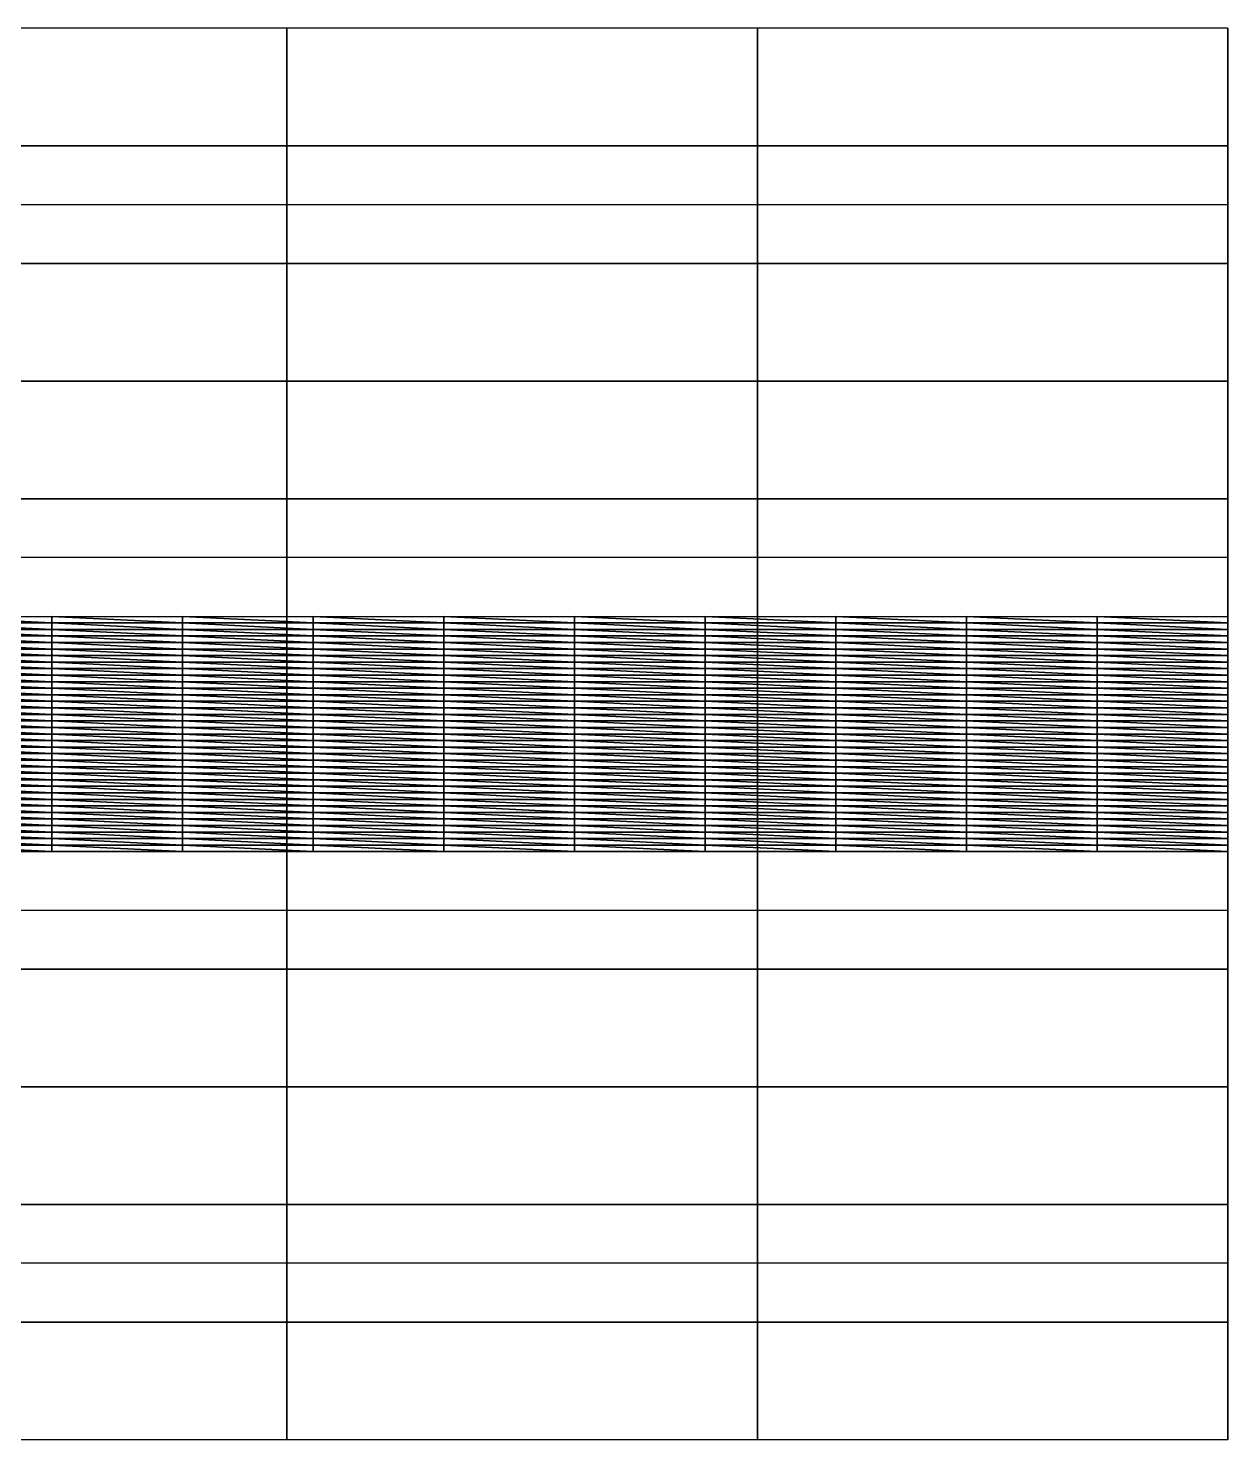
# Model space of a CAD drawing. Extents: x 0 to 20, y 0 to 12.
# Drawn here: x 9.8 to 20, y 0 to 12 of the extents above; entities that cross this region are included whole.
import ezdxf

# ---------------------------------------------------------------- set-up
doc = ezdxf.new("R2010")
doc.units = 0

msp = doc.modelspace()

# ---------------------------------------------------------------- linework, layer by layer
at = {"layer": 'heb240'}
for p, q in [((12, 12), (12, 12, 5)), ((16, 12), (16, 12, 5)), ((20, 12), (20, 12, 5)), ((12, 6), (12, 6, 5)), ((16, 6), (16, 6, 5)), ((20, 6), (20, 6, 5)), ((12, 0), (12, 0, 5)), ((16, 0), (16, 0, 5)), ((20, 0), (20, 0, 5))]:
    msp.add_line(p, q, dxfattribs=at)
at = {"layer": 'ipe120'}
for p, q in [((12, 12, 5), (12, 10.5, 5)), ((12, 12, 5.5), (12, 12, 5)), ((12, 10.5, 5.625), (12, 12, 5.5)), ((16, 12, 5), (16, 10.5, 5)), ((16, 12, 5.5), (16, 12, 5)), ((16, 10.5, 5.625), (16, 12, 5.5)), ((20, 12, 5), (20, 10.5, 5)), ((20, 12, 5.5), (20, 12, 5)), ((20, 10.5, 5.625), (20, 12, 5.5)), ((12, 10.5, 5), (12, 9, 5)), ((12, 9, 5.75), (12, 10.5, 5.625)), ((16, 10.5, 5), (16, 9, 5)), ((16, 9, 5.75), (16, 10.5, 5.625)), ((20, 10.5, 5), (20, 9, 5)), ((20, 9, 5.75), (20, 10.5, 5.625)), ((12, 9, 5), (12, 7.5, 5)), ((12, 7.5, 5.875), (12, 9, 5.75)), ((16, 9, 5), (16, 7.5, 5)), ((16, 7.5, 5.875), (16, 9, 5.75)), ((20, 9, 5), (20, 7.5, 5)), ((20, 7.5, 5.875), (20, 9, 5.75)), ((12, 7.5, 5), (12, 6, 5)), ((12, 6, 6), (12, 7.5, 5.875)), ((16, 7.5, 5), (16, 6, 5)), ((16, 6, 6), (16, 7.5, 5.875)), ((20, 7.5, 5), (20, 6, 5)), ((20, 6, 6), (20, 7.5, 5.875)), ((12, 4.5, 5), (12, 6, 5)), ((12, 6, 6), (12, 4.5, 5.875)), ((16, 4.5, 5), (16, 6, 5)), ((16, 6, 6), (16, 4.5, 5.875)), ((20, 4.5, 5), (20, 6, 5)), ((20, 6, 6), (20, 4.5, 5.875)), ((12, 3, 5), (12, 4.5, 5)), ((12, 4.5, 5.875), (12, 3, 5.75)), ((16, 3, 5), (16, 4.5, 5)), ((16, 4.5, 5.875), (16, 3, 5.75)), ((20, 3, 5), (20, 4.5, 5)), ((20, 4.5, 5.875), (20, 3, 5.75)), ((12, 1.5, 5), (12, 3, 5)), ((12, 3, 5.75), (12, 1.5, 5.625)), ((16, 1.5, 5), (16, 3, 5)), ((16, 3, 5.75), (16, 1.5, 5.625)), ((20, 1.5, 5), (20, 3, 5)), ((20, 3, 5.75), (20, 1.5, 5.625)), ((12, 0, 5), (12, 1.5, 5)), ((12, 1.5, 5.625), (12, 0, 5.5)), ((16, 0, 5), (16, 1.5, 5)), ((16, 1.5, 5.625), (16, 0, 5.5)), ((20, 0, 5), (20, 1.5, 5)), ((20, 1.5, 5.625), (20, 0, 5.5)), ((12, 0, 5.5), (12, 0, 5)), ((16, 0, 5.5), (16, 0, 5)), ((20, 0, 5.5), (20, 0, 5))]:
    msp.add_line(p, q, dxfattribs=at)
at = {"layer": 'ipn100'}
for p, q in [((12, 12, 5), (8, 12, 5)), ((12, 12, 5.5), (8, 12, 5.5)), ((16, 12, 5), (12, 12, 5)), ((16, 12, 5.5), (12, 12, 5.5)), ((20, 12, 5), (16, 12, 5)), ((20, 12, 5.5), (16, 12, 5.5)), ((12, 10.5, 5.625), (8, 10.5, 5.625)), ((16, 10.5, 5.625), (12, 10.5, 5.625)), ((20, 10.5, 5.625), (16, 10.5, 5.625)), ((12, 9, 5.75), (8, 9, 5.75)), ((16, 9, 5.75), (12, 9, 5.75)), ((20, 9, 5.75), (16, 9, 5.75)), ((12, 7.5, 5.875), (8, 7.5, 5.875)), ((16, 7.5, 5.875), (12, 7.5, 5.875)), ((20, 7.5, 5.875), (16, 7.5, 5.875)), ((12, 6, 6), (8, 6, 6)), ((16, 6, 6), (12, 6, 6)), ((20, 6, 6), (16, 6, 6)), ((12, 4.5, 5.875), (8, 4.5, 5.875)), ((16, 4.5, 5.875), (12, 4.5, 5.875)), ((20, 4.5, 5.875), (16, 4.5, 5.875)), ((12, 3, 5.75), (8, 3, 5.75)), ((16, 3, 5.75), (12, 3, 5.75)), ((20, 3, 5.75), (16, 3, 5.75)), ((12, 1.5, 5.625), (8, 1.5, 5.625)), ((16, 1.5, 5.625), (12, 1.5, 5.625)), ((20, 1.5, 5.625), (16, 1.5, 5.625)), ((12, 0, 5), (8, 0, 5)), ((12, 0, 5.5), (8, 0, 5.5)), ((16, 0, 5), (12, 0, 5)), ((16, 0, 5.5), (12, 0, 5.5)), ((20, 0, 5), (16, 0, 5)), ((20, 0, 5.5), (16, 0, 5.5))]:
    msp.add_line(p, q, dxfattribs=at)
at = {"layer": 'shell'}
for points in [[(20, 12, 5.5), (0, 12, 5.5), (0, 11, 5.5), (20, 11, 5.5)], [(20, 11, 5.58333), (0, 11, 5.58333), (0, 10, 5.58333), (20, 10, 5.58333)], [(20, 10, 5.66667), (0, 10, 5.66667), (0, 9, 5.66667), (20, 9, 5.66667)], [(20, 9, 5.75), (0, 9, 5.75), (0, 8, 5.75), (20, 8, 5.75)], [(20, 8, 5.83333), (0, 8, 5.83333), (0, 7, 5.83333), (20, 7, 5.83333)], [(20, 4, 5.83333), (0, 4, 5.83333), (0, 5, 5.83333), (20, 5, 5.83333)], [(20, 3, 5.75), (0, 3, 5.75), (0, 4, 5.75), (20, 4, 5.75)], [(20, 2, 5.66667), (0, 2, 5.66667), (0, 3, 5.66667), (20, 3, 5.66667)], [(20, 1, 5.58333), (0, 1, 5.58333), (0, 2, 5.58333), (20, 2, 5.58333)], [(20, 0, 5.5), (0, 0, 5.5), (0, 1, 5.5), (20, 1, 5.5)]]:
    msp.add_3dface(points, dxfattribs=at)
at = {"layer": 'shs60x3'}
for p, q in [((12, 10.5, 5), (12, 12, 5.5)), ((16, 10.5, 5), (16, 12, 5.5)), ((20, 10.5, 5), (20, 12, 5.5)), ((12, 9, 5), (12, 10.5, 5.625)), ((12, 10.5, 5.625), (12, 10.5, 5)), ((16, 9, 5), (16, 10.5, 5.625)), ((16, 10.5, 5.625), (16, 10.5, 5)), ((20, 9, 5), (20, 10.5, 5.625)), ((20, 10.5, 5.625), (20, 10.5, 5)), ((12, 7.5, 5), (12, 9, 5.75)), ((12, 9, 5.75), (12, 9, 5)), ((16, 7.5, 5), (16, 9, 5.75)), ((16, 9, 5.75), (16, 9, 5)), ((20, 7.5, 5), (20, 9, 5.75)), ((20, 9, 5.75), (20, 9, 5)), ((12, 6, 5), (12, 7.5, 5.875)), ((12, 7.5, 5.875), (12, 7.5, 5)), ((16, 6, 5), (16, 7.5, 5.875)), ((16, 7.5, 5.875), (16, 7.5, 5)), ((20, 6, 5), (20, 7.5, 5.875)), ((20, 7.5, 5.875), (20, 7.5, 5)), ((12, 6, 6), (12, 6, 5)), ((12, 6, 5), (12, 4.5, 5.875)), ((16, 6, 6), (16, 6, 5)), ((16, 6, 5), (16, 4.5, 5.875)), ((20, 6, 6), (20, 6, 5)), ((20, 6, 5), (20, 4.5, 5.875)), ((12, 4.5, 5.875), (12, 4.5, 5)), ((12, 4.5, 5), (12, 3, 5.75)), ((16, 4.5, 5.875), (16, 4.5, 5)), ((16, 4.5, 5), (16, 3, 5.75)), ((20, 4.5, 5.875), (20, 4.5, 5)), ((20, 4.5, 5), (20, 3, 5.75)), ((12, 3, 5.75), (12, 3, 5)), ((12, 3, 5), (12, 1.5, 5.625)), ((16, 3, 5.75), (16, 3, 5)), ((16, 3, 5), (16, 1.5, 5.625)), ((20, 3, 5.75), (20, 3, 5)), ((20, 3, 5), (20, 1.5, 5.625)), ((12, 1.5, 5.625), (12, 1.5, 5)), ((12, 1.5, 5), (12, 0, 5.5)), ((16, 1.5, 5.625), (16, 1.5, 5)), ((16, 1.5, 5), (16, 0, 5.5)), ((20, 1.5, 5.625), (20, 1.5, 5)), ((20, 1.5, 5), (20, 0, 5.5))]:
    msp.add_line(p, q, dxfattribs=at)

# ---------------------------------------------------------------- meshes
at = {"layer": 'shell'}
mesh = msp.add_polyface(dxfattribs=at)
corners = [(10, 7, 5.91667), (10, 6.94444, 5.91667), (8.88889, 7, 5.91667), (8.88889, 6.94444, 5.91667), (10, 6.88889, 5.91667), (8.88889, 6.88889, 5.91667), (10, 6.83333, 5.91667), (8.88889, 6.83333, 5.91667), (10, 6.77778, 5.91667), (8.88889, 6.77778, 5.91667), (10, 6.72222, 5.91667), (8.88889, 6.72222, 5.91667), (10, 6.66667, 5.91667), (8.88889, 6.66667, 5.91667), (10, 6.61111, 5.91667), (8.88889, 6.61111, 5.91667), (10, 6.55556, 5.91667), (8.88889, 6.55556, 5.91667), (10, 6.5, 5.91667), (8.88889, 6.5, 5.91667), (10, 6.44444, 5.91667), (8.88889, 6.44444, 5.91667), (10, 6.38889, 5.91667), (8.88889, 6.38889, 5.91667), (10, 6.33333, 5.91667), (8.88889, 6.33333, 5.91667), (10, 6.27778, 5.91667), (8.88889, 6.27778, 5.91667), (10, 6.22222, 5.91667), (8.88889, 6.22222, 5.91667), (10, 6.16667, 5.91667), (8.88889, 6.16667, 5.91667), (10, 6.11111, 5.91667), (8.88889, 6.11111, 5.91667), (10, 6.05556, 5.91667), (8.88889, 6.05556, 5.91667), (10, 6, 5.91667), (8.88889, 6, 5.91667), (10, 5.94444, 5.91667), (8.88889, 5.94444, 5.91667), (10, 5.88889, 5.91667), (8.88889, 5.88889, 5.91667), (10, 5.83333, 5.91667)]
mesh.append_faces([[corners[k] for k in face] for face in [(0, 1, 2), (2, 1, 3), (1, 4, 3), (3, 4, 5), (4, 6, 5), (5, 6, 7), (6, 8, 7), (7, 8, 9), (8, 10, 9), (9, 10, 11), (10, 12, 11), (11, 12, 13), (12, 14, 13), (13, 14, 15), (14, 16, 15), (15, 16, 17), (16, 18, 17), (17, 18, 19), (18, 20, 19), (19, 20, 21), (20, 22, 21), (21, 22, 23), (22, 24, 23), (23, 24, 25), (24, 26, 25), (25, 26, 27), (26, 28, 27), (27, 28, 29), (28, 30, 29), (29, 30, 31), (30, 32, 31), (31, 32, 33), (32, 34, 33), (33, 34, 35), (34, 36, 35), (35, 36, 37), (36, 38, 37), (37, 38, 39), (38, 40, 39), (39, 40, 41), (40, 42, 41)]])
mesh = msp.add_polyface(dxfattribs=at)
corners = [(11.1111, 7, 5.91667), (12.2222, 6.94444, 5.91667), (11.1111, 6.94444, 5.91667), (10, 7, 5.91667), (10, 6.94444, 5.91667), (12.2222, 6.88889, 5.91667), (11.1111, 6.88889, 5.91667), (10, 6.88889, 5.91667), (12.2222, 6.83333, 5.91667), (11.1111, 6.83333, 5.91667), (10, 6.83333, 5.91667), (12.2222, 6.77778, 5.91667), (11.1111, 6.77778, 5.91667), (10, 6.77778, 5.91667), (12.2222, 6.72222, 5.91667), (11.1111, 6.72222, 5.91667), (10, 6.72222, 5.91667), (12.2222, 6.66667, 5.91667), (11.1111, 6.66667, 5.91667), (10, 6.66667, 5.91667), (12.2222, 6.61111, 5.91667), (11.1111, 6.61111, 5.91667), (10, 6.61111, 5.91667), (12.2222, 6.55556, 5.91667), (11.1111, 6.55556, 5.91667), (10, 6.55556, 5.91667), (12.2222, 6.5, 5.91667), (11.1111, 6.5, 5.91667), (10, 6.5, 5.91667), (11.1111, 6.44444, 5.91667), (10, 6.44444, 5.91667), (11.1111, 6.38889, 5.91667), (10, 6.38889, 5.91667), (11.1111, 6.33333, 5.91667), (10, 6.33333, 5.91667), (11.1111, 6.27778, 5.91667), (10, 6.27778, 5.91667), (11.1111, 6.22222, 5.91667), (10, 6.22222, 5.91667), (11.1111, 6.16667, 5.91667), (10, 6.16667, 5.91667), (11.1111, 6.11111, 5.91667), (10, 6.11111, 5.91667)]
mesh.append_faces([[corners[k] for k in face] for face in [(0, 1, 2), (0, 2, 3), (3, 2, 4), (2, 5, 6), (2, 6, 4), (4, 6, 7), (6, 8, 9), (6, 9, 7), (7, 9, 10), (9, 11, 12), (9, 12, 10), (10, 12, 13), (12, 14, 15), (12, 15, 13), (13, 15, 16), (15, 17, 18), (15, 18, 16), (16, 18, 19), (18, 20, 21), (18, 21, 19), (19, 21, 22), (21, 23, 24), (21, 24, 22), (22, 24, 25), (24, 26, 27), (24, 27, 25), (25, 27, 28), (27, 29, 28), (28, 29, 30), (29, 31, 30), (30, 31, 32), (31, 33, 32), (32, 33, 34), (33, 35, 34), (34, 35, 36), (35, 37, 36), (36, 37, 38), (37, 39, 38), (38, 39, 40), (39, 41, 40), (40, 41, 42)]])
mesh = msp.add_polyface(dxfattribs=at)
corners = [(12.2222, 7, 5.91667), (13.3333, 6.94444, 5.91667), (12.2222, 6.94444, 5.91667), (11.1111, 7, 5.91667), (13.3333, 6.88889, 5.91667), (12.2222, 6.88889, 5.91667), (11.1111, 6.94444, 5.91667), (13.3333, 6.83333, 5.91667), (12.2222, 6.83333, 5.91667), (11.1111, 6.88889, 5.91667), (13.3333, 6.77778, 5.91667), (12.2222, 6.77778, 5.91667), (11.1111, 6.83333, 5.91667), (13.3333, 6.72222, 5.91667), (12.2222, 6.72222, 5.91667), (11.1111, 6.77778, 5.91667), (13.3333, 6.66667, 5.91667), (12.2222, 6.66667, 5.91667), (11.1111, 6.72222, 5.91667), (13.3333, 6.61111, 5.91667), (12.2222, 6.61111, 5.91667), (11.1111, 6.66667, 5.91667), (13.3333, 6.55556, 5.91667), (12.2222, 6.55556, 5.91667), (11.1111, 6.61111, 5.91667), (13.3333, 6.5, 5.91667), (12.2222, 6.5, 5.91667), (11.1111, 6.55556, 5.91667), (13.3333, 6.44444, 5.91667), (12.2222, 6.44444, 5.91667), (11.1111, 6.5, 5.91667), (11.1111, 6.44444, 5.91667), (13.3333, 6.38889, 5.91667), (12.2222, 6.38889, 5.91667), (11.1111, 6.38889, 5.91667), (13.3333, 6.33333, 5.91667), (12.2222, 6.33333, 5.91667), (11.1111, 6.33333, 5.91667), (13.3333, 6.27778, 5.91667), (12.2222, 6.27778, 5.91667), (11.1111, 6.27778, 5.91667), (13.3333, 6.22222, 5.91667), (12.2222, 6.22222, 5.91667), (11.1111, 6.22222, 5.91667), (13.3333, 6.16667, 5.91667), (12.2222, 6.16667, 5.91667), (11.1111, 6.16667, 5.91667), (13.3333, 6.11111, 5.91667), (12.2222, 6.11111, 5.91667), (11.1111, 6.11111, 5.91667), (12.2222, 6.05556, 5.91667), (11.1111, 6.05556, 5.91667)]
mesh.append_faces([[corners[k] for k in face] for face in [(0, 1, 2), (0, 2, 3), (2, 4, 5), (2, 5, 6), (5, 7, 8), (5, 8, 9), (8, 10, 11), (8, 11, 12), (11, 13, 14), (11, 14, 15), (14, 16, 17), (14, 17, 18), (17, 19, 20), (17, 20, 21), (20, 22, 23), (20, 23, 24), (23, 25, 26), (23, 26, 27), (26, 28, 29), (26, 29, 30), (30, 29, 31), (29, 32, 33), (29, 33, 31), (31, 33, 34), (33, 35, 36), (33, 36, 34), (34, 36, 37), (36, 38, 39), (36, 39, 37), (37, 39, 40), (39, 41, 42), (39, 42, 40), (40, 42, 43), (42, 44, 45), (42, 45, 43), (43, 45, 46), (45, 47, 48), (45, 48, 46), (46, 48, 49), (48, 50, 49), (49, 50, 51)]])
mesh = msp.add_polyface(dxfattribs=at)
corners = [(13.3333, 7, 5.91667), (14.4444, 6.94444, 5.91667), (13.3333, 6.94444, 5.91667), (12.2222, 7, 5.91667), (14.4444, 6.88889, 5.91667), (13.3333, 6.88889, 5.91667), (12.2222, 6.94444, 5.91667), (14.4444, 6.83333, 5.91667), (13.3333, 6.83333, 5.91667), (12.2222, 6.88889, 5.91667), (14.4444, 6.77778, 5.91667), (13.3333, 6.77778, 5.91667), (12.2222, 6.83333, 5.91667), (14.4444, 6.72222, 5.91667), (13.3333, 6.72222, 5.91667), (12.2222, 6.77778, 5.91667), (14.4444, 6.66667, 5.91667), (13.3333, 6.66667, 5.91667), (12.2222, 6.72222, 5.91667), (14.4444, 6.61111, 5.91667), (13.3333, 6.61111, 5.91667), (12.2222, 6.66667, 5.91667), (14.4444, 6.55556, 5.91667), (13.3333, 6.55556, 5.91667), (12.2222, 6.61111, 5.91667), (14.4444, 6.5, 5.91667), (13.3333, 6.5, 5.91667), (12.2222, 6.55556, 5.91667), (14.4444, 6.44444, 5.91667), (13.3333, 6.44444, 5.91667), (12.2222, 6.5, 5.91667), (14.4444, 6.38889, 5.91667), (13.3333, 6.38889, 5.91667), (12.2222, 6.44444, 5.91667), (14.4444, 6.33333, 5.91667), (13.3333, 6.33333, 5.91667), (12.2222, 6.38889, 5.91667), (14.4444, 6.27778, 5.91667), (13.3333, 6.27778, 5.91667), (12.2222, 6.33333, 5.91667), (14.4444, 6.22222, 5.91667), (13.3333, 6.22222, 5.91667), (12.2222, 6.27778, 5.91667), (14.4444, 6.16667, 5.91667), (13.3333, 6.16667, 5.91667), (12.2222, 6.22222, 5.91667), (14.4444, 6.11111, 5.91667), (13.3333, 6.11111, 5.91667), (12.2222, 6.16667, 5.91667), (14.4444, 6.05556, 5.91667), (13.3333, 6.05556, 5.91667), (12.2222, 6.11111, 5.91667), (14.4444, 6, 5.91667), (13.3333, 6, 5.91667), (12.2222, 6.05556, 5.91667), (14.4444, 5.94444, 5.91667), (13.3333, 5.94444, 5.91667), (12.2222, 6, 5.91667), (12.2222, 5.94444, 5.91667), (13.3333, 5.88889, 5.91667), (12.2222, 5.88889, 5.91667)]
mesh.append_faces([[corners[k] for k in face] for face in [(0, 1, 2), (0, 2, 3), (2, 4, 5), (2, 5, 6), (5, 7, 8), (5, 8, 9), (8, 10, 11), (8, 11, 12), (11, 13, 14), (11, 14, 15), (14, 16, 17), (14, 17, 18), (17, 19, 20), (17, 20, 21), (20, 22, 23), (20, 23, 24), (23, 25, 26), (23, 26, 27), (26, 28, 29), (26, 29, 30), (29, 31, 32), (29, 32, 33), (32, 34, 35), (32, 35, 36), (35, 37, 38), (35, 38, 39), (38, 40, 41), (38, 41, 42), (41, 43, 44), (41, 44, 45), (44, 46, 47), (44, 47, 48), (47, 49, 50), (47, 50, 51), (50, 52, 53), (50, 53, 54), (53, 55, 56), (53, 56, 57), (57, 56, 58), (56, 59, 58), (58, 59, 60)]])
mesh = msp.add_polyface(dxfattribs=at)
corners = [(14.4444, 7, 5.91667), (15.5556, 6.94444, 5.91667), (14.4444, 6.94444, 5.91667), (13.3333, 7, 5.91667), (15.5556, 6.88889, 5.91667), (14.4444, 6.88889, 5.91667), (13.3333, 6.94444, 5.91667), (15.5556, 6.83333, 5.91667), (14.4444, 6.83333, 5.91667), (13.3333, 6.88889, 5.91667), (15.5556, 6.77778, 5.91667), (14.4444, 6.77778, 5.91667), (13.3333, 6.83333, 5.91667), (15.5556, 6.72222, 5.91667), (14.4444, 6.72222, 5.91667), (13.3333, 6.77778, 5.91667), (15.5556, 6.66667, 5.91667), (14.4444, 6.66667, 5.91667), (13.3333, 6.72222, 5.91667), (15.5556, 6.61111, 5.91667), (14.4444, 6.61111, 5.91667), (13.3333, 6.66667, 5.91667), (15.5556, 6.55556, 5.91667), (14.4444, 6.55556, 5.91667), (13.3333, 6.61111, 5.91667), (15.5556, 6.5, 5.91667), (14.4444, 6.5, 5.91667), (13.3333, 6.55556, 5.91667), (15.5556, 6.44444, 5.91667), (14.4444, 6.44444, 5.91667), (13.3333, 6.5, 5.91667), (15.5556, 6.38889, 5.91667), (14.4444, 6.38889, 5.91667), (13.3333, 6.44444, 5.91667), (15.5556, 6.33333, 5.91667), (14.4444, 6.33333, 5.91667), (13.3333, 6.38889, 5.91667), (15.5556, 6.27778, 5.91667), (14.4444, 6.27778, 5.91667), (13.3333, 6.33333, 5.91667), (15.5556, 6.22222, 5.91667), (14.4444, 6.22222, 5.91667), (13.3333, 6.27778, 5.91667), (15.5556, 6.16667, 5.91667), (14.4444, 6.16667, 5.91667), (13.3333, 6.22222, 5.91667), (15.5556, 6.11111, 5.91667), (14.4444, 6.11111, 5.91667), (13.3333, 6.16667, 5.91667), (15.5556, 6.05556, 5.91667), (14.4444, 6.05556, 5.91667), (13.3333, 6.11111, 5.91667), (15.5556, 6, 5.91667), (14.4444, 6, 5.91667), (13.3333, 6.05556, 5.91667), (15.5556, 5.94444, 5.91667), (14.4444, 5.94444, 5.91667), (13.3333, 6, 5.91667), (15.5556, 5.88889, 5.91667), (14.4444, 5.88889, 5.91667), (13.3333, 5.94444, 5.91667), (14.4444, 5.83333, 5.91667), (13.3333, 5.88889, 5.91667)]
mesh.append_faces([[corners[k] for k in face] for face in [(0, 1, 2), (0, 2, 3), (2, 4, 5), (2, 5, 6), (5, 7, 8), (5, 8, 9), (8, 10, 11), (8, 11, 12), (11, 13, 14), (11, 14, 15), (14, 16, 17), (14, 17, 18), (17, 19, 20), (17, 20, 21), (20, 22, 23), (20, 23, 24), (23, 25, 26), (23, 26, 27), (26, 28, 29), (26, 29, 30), (29, 31, 32), (29, 32, 33), (32, 34, 35), (32, 35, 36), (35, 37, 38), (35, 38, 39), (38, 40, 41), (38, 41, 42), (41, 43, 44), (41, 44, 45), (44, 46, 47), (44, 47, 48), (47, 49, 50), (47, 50, 51), (50, 52, 53), (50, 53, 54), (53, 55, 56), (53, 56, 57), (56, 58, 59), (56, 59, 60), (59, 61, 62)]])
mesh = msp.add_polyface(dxfattribs=at)
corners = [(16.6667, 7, 5.91667), (16.6667, 6.94444, 5.91667), (15.5556, 7, 5.91667), (15.5556, 6.94444, 5.91667), (14.4444, 7, 5.91667), (16.6667, 6.88889, 5.91667), (15.5556, 6.88889, 5.91667), (14.4444, 6.94444, 5.91667), (16.6667, 6.83333, 5.91667), (15.5556, 6.83333, 5.91667), (14.4444, 6.88889, 5.91667), (16.6667, 6.77778, 5.91667), (15.5556, 6.77778, 5.91667), (14.4444, 6.83333, 5.91667), (16.6667, 6.72222, 5.91667), (15.5556, 6.72222, 5.91667), (14.4444, 6.77778, 5.91667), (16.6667, 6.66667, 5.91667), (15.5556, 6.66667, 5.91667), (14.4444, 6.72222, 5.91667), (16.6667, 6.61111, 5.91667), (15.5556, 6.61111, 5.91667), (14.4444, 6.66667, 5.91667), (16.6667, 6.55556, 5.91667), (15.5556, 6.55556, 5.91667), (14.4444, 6.61111, 5.91667), (16.6667, 6.5, 5.91667), (15.5556, 6.5, 5.91667), (14.4444, 6.55556, 5.91667), (16.6667, 6.44444, 5.91667), (15.5556, 6.44444, 5.91667), (14.4444, 6.5, 5.91667), (16.6667, 6.38889, 5.91667), (15.5556, 6.38889, 5.91667), (14.4444, 6.44444, 5.91667), (16.6667, 6.33333, 5.91667), (15.5556, 6.33333, 5.91667), (14.4444, 6.38889, 5.91667), (16.6667, 6.27778, 5.91667), (15.5556, 6.27778, 5.91667), (14.4444, 6.33333, 5.91667), (16.6667, 6.22222, 5.91667), (15.5556, 6.22222, 5.91667), (14.4444, 6.27778, 5.91667), (16.6667, 6.16667, 5.91667), (15.5556, 6.16667, 5.91667), (14.4444, 6.22222, 5.91667), (16.6667, 6.11111, 5.91667), (15.5556, 6.11111, 5.91667), (14.4444, 6.16667, 5.91667)]
mesh.append_faces([[corners[k] for k in face] for face in [(0, 1, 2), (2, 1, 3), (2, 3, 4), (1, 5, 3), (3, 5, 6), (3, 6, 7), (5, 8, 6), (6, 8, 9), (6, 9, 10), (8, 11, 9), (9, 11, 12), (9, 12, 13), (11, 14, 12), (12, 14, 15), (12, 15, 16), (14, 17, 15), (15, 17, 18), (15, 18, 19), (17, 20, 18), (18, 20, 21), (18, 21, 22), (20, 23, 21), (21, 23, 24), (21, 24, 25), (23, 26, 24), (24, 26, 27), (24, 27, 28), (27, 29, 30), (27, 30, 31), (30, 32, 33), (30, 33, 34), (33, 35, 36), (33, 36, 37), (36, 38, 39), (36, 39, 40), (39, 41, 42), (39, 42, 43), (42, 44, 45), (42, 45, 46), (45, 47, 48), (45, 48, 49)]])
mesh = msp.add_polyface(dxfattribs=at)
corners = [(17.7778, 7, 5.91667), (17.7778, 6.94444, 5.91667), (16.6667, 7, 5.91667), (16.6667, 6.94444, 5.91667), (17.7778, 6.88889, 5.91667), (16.6667, 6.88889, 5.91667), (17.7778, 6.83333, 5.91667), (16.6667, 6.83333, 5.91667), (17.7778, 6.77778, 5.91667), (16.6667, 6.77778, 5.91667), (17.7778, 6.72222, 5.91667), (16.6667, 6.72222, 5.91667), (17.7778, 6.66667, 5.91667), (16.6667, 6.66667, 5.91667), (17.7778, 6.61111, 5.91667), (16.6667, 6.61111, 5.91667), (17.7778, 6.55556, 5.91667), (16.6667, 6.55556, 5.91667), (17.7778, 6.5, 5.91667), (16.6667, 6.5, 5.91667), (17.7778, 6.44444, 5.91667), (16.6667, 6.44444, 5.91667), (15.5556, 6.5, 5.91667), (17.7778, 6.38889, 5.91667), (16.6667, 6.38889, 5.91667), (15.5556, 6.44444, 5.91667), (17.7778, 6.33333, 5.91667), (16.6667, 6.33333, 5.91667), (15.5556, 6.38889, 5.91667), (17.7778, 6.27778, 5.91667), (16.6667, 6.27778, 5.91667), (15.5556, 6.33333, 5.91667), (17.7778, 6.22222, 5.91667), (16.6667, 6.22222, 5.91667), (15.5556, 6.27778, 5.91667), (17.7778, 6.16667, 5.91667), (16.6667, 6.16667, 5.91667), (15.5556, 6.22222, 5.91667), (17.7778, 6.11111, 5.91667), (16.6667, 6.11111, 5.91667), (15.5556, 6.16667, 5.91667), (17.7778, 6.05556, 5.91667), (16.6667, 6.05556, 5.91667), (15.5556, 6.11111, 5.91667)]
mesh.append_faces([[corners[k] for k in face] for face in [(0, 1, 2), (2, 1, 3), (1, 4, 3), (3, 4, 5), (4, 6, 5), (5, 6, 7), (6, 8, 7), (7, 8, 9), (8, 10, 9), (9, 10, 11), (10, 12, 11), (11, 12, 13), (12, 14, 13), (13, 14, 15), (14, 16, 15), (15, 16, 17), (16, 18, 17), (17, 18, 19), (18, 20, 19), (19, 20, 21), (19, 21, 22), (20, 23, 21), (21, 23, 24), (21, 24, 25), (23, 26, 24), (24, 26, 27), (24, 27, 28), (26, 29, 27), (27, 29, 30), (27, 30, 31), (29, 32, 30), (30, 32, 33), (30, 33, 34), (32, 35, 33), (33, 35, 36), (33, 36, 37), (35, 38, 36), (36, 38, 39), (36, 39, 40), (38, 41, 39), (39, 42, 43)]])
mesh = msp.add_polyface(dxfattribs=at)
corners = [(18.8889, 7, 5.91667), (18.8889, 6.94444, 5.91667), (17.7778, 7, 5.91667), (17.7778, 6.94444, 5.91667), (18.8889, 6.88889, 5.91667), (17.7778, 6.88889, 5.91667), (18.8889, 6.83333, 5.91667), (17.7778, 6.83333, 5.91667), (18.8889, 6.77778, 5.91667), (17.7778, 6.77778, 5.91667), (18.8889, 6.72222, 5.91667), (17.7778, 6.72222, 5.91667), (18.8889, 6.66667, 5.91667), (17.7778, 6.66667, 5.91667), (18.8889, 6.61111, 5.91667), (17.7778, 6.61111, 5.91667), (18.8889, 6.55556, 5.91667), (17.7778, 6.55556, 5.91667), (18.8889, 6.5, 5.91667), (17.7778, 6.5, 5.91667), (18.8889, 6.44444, 5.91667), (17.7778, 6.44444, 5.91667), (18.8889, 6.38889, 5.91667), (17.7778, 6.38889, 5.91667), (18.8889, 6.33333, 5.91667), (17.7778, 6.33333, 5.91667), (18.8889, 6.27778, 5.91667), (17.7778, 6.27778, 5.91667), (18.8889, 6.22222, 5.91667), (17.7778, 6.22222, 5.91667), (18.8889, 6.16667, 5.91667), (17.7778, 6.16667, 5.91667), (18.8889, 6.11111, 5.91667), (17.7778, 6.11111, 5.91667), (18.8889, 6.05556, 5.91667), (17.7778, 6.05556, 5.91667), (18.8889, 6, 5.91667), (17.7778, 6, 5.91667), (18.8889, 5.94444, 5.91667), (17.7778, 5.94444, 5.91667), (16.6667, 6, 5.91667), (18.8889, 5.88889, 5.91667), (17.7778, 5.88889, 5.91667), (16.6667, 5.94444, 5.91667)]
mesh.append_faces([[corners[k] for k in face] for face in [(0, 1, 2), (2, 1, 3), (1, 4, 3), (3, 4, 5), (4, 6, 5), (5, 6, 7), (6, 8, 7), (7, 8, 9), (8, 10, 9), (9, 10, 11), (10, 12, 11), (11, 12, 13), (12, 14, 13), (13, 14, 15), (14, 16, 15), (15, 16, 17), (16, 18, 17), (17, 18, 19), (18, 20, 19), (19, 20, 21), (20, 22, 21), (21, 22, 23), (22, 24, 23), (23, 24, 25), (24, 26, 25), (25, 26, 27), (26, 28, 27), (27, 28, 29), (28, 30, 29), (29, 30, 31), (30, 32, 31), (31, 32, 33), (32, 34, 33), (33, 34, 35), (34, 36, 35), (35, 36, 37), (36, 38, 37), (37, 38, 39), (37, 39, 40), (38, 41, 39), (39, 42, 43)]])
mesh = msp.add_polyface(dxfattribs=at)
corners = [(20, 7, 5.91667), (20, 6.94444, 5.91667), (18.8889, 7, 5.91667), (18.8889, 6.94444, 5.91667), (20, 6.88889, 5.91667), (18.8889, 6.88889, 5.91667), (20, 6.83333, 5.91667), (18.8889, 6.83333, 5.91667), (20, 6.77778, 5.91667), (18.8889, 6.77778, 5.91667), (20, 6.72222, 5.91667), (18.8889, 6.72222, 5.91667), (20, 6.66667, 5.91667), (18.8889, 6.66667, 5.91667), (20, 6.61111, 5.91667), (18.8889, 6.61111, 5.91667), (20, 6.55556, 5.91667), (18.8889, 6.55556, 5.91667), (20, 6.5, 5.91667), (18.8889, 6.5, 5.91667), (20, 6.44444, 5.91667), (18.8889, 6.44444, 5.91667), (20, 6.38889, 5.91667), (18.8889, 6.38889, 5.91667), (20, 6.33333, 5.91667), (18.8889, 6.33333, 5.91667), (20, 6.27778, 5.91667), (18.8889, 6.27778, 5.91667), (20, 6.22222, 5.91667), (18.8889, 6.22222, 5.91667), (20, 6.16667, 5.91667), (18.8889, 6.16667, 5.91667), (20, 6.11111, 5.91667), (18.8889, 6.11111, 5.91667), (20, 6.05556, 5.91667), (18.8889, 6.05556, 5.91667), (20, 6, 5.91667), (18.8889, 6, 5.91667), (20, 5.94444, 5.91667), (18.8889, 5.94444, 5.91667), (20, 5.88889, 5.91667), (18.8889, 5.88889, 5.91667), (20, 5.83333, 5.91667)]
mesh.append_faces([[corners[k] for k in face] for face in [(0, 1, 2), (2, 1, 3), (1, 4, 3), (3, 4, 5), (4, 6, 5), (5, 6, 7), (6, 8, 7), (7, 8, 9), (8, 10, 9), (9, 10, 11), (10, 12, 11), (11, 12, 13), (12, 14, 13), (13, 14, 15), (14, 16, 15), (15, 16, 17), (16, 18, 17), (17, 18, 19), (18, 20, 19), (19, 20, 21), (20, 22, 21), (21, 22, 23), (22, 24, 23), (23, 24, 25), (24, 26, 25), (25, 26, 27), (26, 28, 27), (27, 28, 29), (28, 30, 29), (29, 30, 31), (30, 32, 31), (31, 32, 33), (32, 34, 33), (33, 34, 35), (34, 36, 35), (35, 36, 37), (36, 38, 37), (37, 38, 39), (38, 40, 39), (39, 40, 41), (40, 42, 41)]])
mesh = msp.add_polyface(dxfattribs=at)
corners = [(11.1111, 6.11111, 5.91667), (11.1111, 6.05556, 5.91667), (10, 6.11111, 5.91667), (10, 6.05556, 5.91667), (11.1111, 6, 5.91667), (10, 6, 5.91667), (11.1111, 5.94444, 5.91667), (10, 5.94444, 5.91667), (11.1111, 5.88889, 5.91667), (10, 5.88889, 5.91667), (11.1111, 5.83333, 5.91667), (10, 5.83333, 5.91667), (11.1111, 5.77778, 5.91667), (10, 5.77778, 5.91667), (11.1111, 5.72222, 5.91667), (10, 5.72222, 5.91667), (11.1111, 5.66667, 5.91667), (10, 5.66667, 5.91667), (11.1111, 5.61111, 5.91667), (10, 5.61111, 5.91667), (11.1111, 5.55556, 5.91667), (10, 5.55556, 5.91667), (11.1111, 5.5, 5.91667), (10, 5.5, 5.91667), (11.1111, 5.44444, 5.91667), (10, 5.44444, 5.91667), (11.1111, 5.38889, 5.91667), (10, 5.38889, 5.91667), (11.1111, 5.33333, 5.91667), (10, 5.33333, 5.91667), (11.1111, 5.27778, 5.91667), (10, 5.27778, 5.91667), (11.1111, 5.22222, 5.91667), (10, 5.22222, 5.91667), (11.1111, 5.16667, 5.91667), (10, 5.16667, 5.91667), (11.1111, 5.11111, 5.91667), (10, 5.11111, 5.91667), (11.1111, 5.05556, 5.91667), (10, 5.05556, 5.91667), (11.1111, 5, 5.91667), (10, 5, 5.91667)]
mesh.append_faces([[corners[k] for k in face] for face in [(0, 1, 2), (2, 1, 3), (1, 4, 3), (3, 4, 5), (4, 6, 5), (5, 6, 7), (6, 8, 7), (7, 8, 9), (8, 10, 9), (9, 10, 11), (10, 12, 11), (11, 12, 13), (12, 14, 13), (13, 14, 15), (14, 16, 15), (15, 16, 17), (16, 18, 17), (17, 18, 19), (18, 20, 19), (19, 20, 21), (20, 22, 21), (21, 22, 23), (22, 24, 23), (23, 24, 25), (24, 26, 25), (25, 26, 27), (26, 28, 27), (27, 28, 29), (28, 30, 29), (29, 30, 31), (30, 32, 31), (31, 32, 33), (32, 34, 33), (33, 34, 35), (34, 36, 35), (35, 36, 37), (36, 38, 37), (37, 38, 39), (38, 40, 39), (39, 40, 41)]])
mesh = msp.add_polyface(dxfattribs=at)
corners = [(12.2222, 6.11111, 5.91667), (13.3333, 6.05556, 5.91667), (12.2222, 6.05556, 5.91667), (13.3333, 6, 5.91667), (12.2222, 6, 5.91667), (11.1111, 6.05556, 5.91667), (11.1111, 6, 5.91667), (12.2222, 5.94444, 5.91667), (11.1111, 5.94444, 5.91667), (12.2222, 5.88889, 5.91667), (11.1111, 5.88889, 5.91667), (12.2222, 5.83333, 5.91667), (11.1111, 5.83333, 5.91667), (12.2222, 5.77778, 5.91667), (11.1111, 5.77778, 5.91667), (12.2222, 5.72222, 5.91667), (11.1111, 5.72222, 5.91667), (12.2222, 5.66667, 5.91667), (11.1111, 5.66667, 5.91667), (12.2222, 5.61111, 5.91667), (11.1111, 5.61111, 5.91667), (12.2222, 5.55556, 5.91667), (11.1111, 5.55556, 5.91667), (12.2222, 5.5, 5.91667), (11.1111, 5.5, 5.91667), (12.2222, 5.44444, 5.91667), (11.1111, 5.44444, 5.91667), (12.2222, 5.38889, 5.91667), (11.1111, 5.38889, 5.91667), (12.2222, 5.33333, 5.91667), (11.1111, 5.33333, 5.91667), (12.2222, 5.27778, 5.91667), (11.1111, 5.27778, 5.91667), (12.2222, 5.22222, 5.91667), (11.1111, 5.22222, 5.91667), (12.2222, 5.16667, 5.91667), (11.1111, 5.16667, 5.91667), (12.2222, 5.11111, 5.91667), (11.1111, 5.11111, 5.91667), (12.2222, 5.05556, 5.91667), (11.1111, 5.05556, 5.91667), (12.2222, 5, 5.91667), (11.1111, 5, 5.91667)]
mesh.append_faces([[corners[k] for k in face] for face in [(0, 1, 2), (2, 3, 4), (2, 4, 5), (5, 4, 6), (4, 7, 6), (6, 7, 8), (7, 9, 8), (8, 9, 10), (9, 11, 10), (10, 11, 12), (11, 13, 12), (12, 13, 14), (13, 15, 14), (14, 15, 16), (15, 17, 16), (16, 17, 18), (17, 19, 18), (18, 19, 20), (19, 21, 20), (20, 21, 22), (21, 23, 22), (22, 23, 24), (23, 25, 24), (24, 25, 26), (25, 27, 26), (26, 27, 28), (27, 29, 28), (28, 29, 30), (29, 31, 30), (30, 31, 32), (31, 33, 32), (32, 33, 34), (33, 35, 34), (34, 35, 36), (35, 37, 36), (36, 37, 38), (37, 39, 38), (38, 39, 40), (39, 41, 40), (40, 41, 42)]])
mesh = msp.add_polyface(dxfattribs=at)
corners = [(15.5556, 6.11111, 5.91667), (16.6667, 6.05556, 5.91667), (15.5556, 6.05556, 5.91667), (14.4444, 6.11111, 5.91667), (16.6667, 6, 5.91667), (15.5556, 6, 5.91667), (14.4444, 6.05556, 5.91667), (16.6667, 5.94444, 5.91667), (15.5556, 5.94444, 5.91667), (14.4444, 6, 5.91667), (16.6667, 5.88889, 5.91667), (15.5556, 5.88889, 5.91667), (14.4444, 5.94444, 5.91667), (16.6667, 5.83333, 5.91667), (15.5556, 5.83333, 5.91667), (14.4444, 5.88889, 5.91667), (16.6667, 5.77778, 5.91667), (15.5556, 5.77778, 5.91667), (14.4444, 5.83333, 5.91667), (16.6667, 5.72222, 5.91667), (15.5556, 5.72222, 5.91667), (14.4444, 5.77778, 5.91667), (16.6667, 5.66667, 5.91667), (15.5556, 5.66667, 5.91667), (14.4444, 5.72222, 5.91667), (16.6667, 5.61111, 5.91667), (15.5556, 5.61111, 5.91667), (14.4444, 5.66667, 5.91667), (16.6667, 5.55556, 5.91667), (15.5556, 5.55556, 5.91667), (14.4444, 5.61111, 5.91667), (16.6667, 5.5, 5.91667), (15.5556, 5.5, 5.91667), (14.4444, 5.55556, 5.91667), (16.6667, 5.44444, 5.91667), (15.5556, 5.44444, 5.91667), (14.4444, 5.5, 5.91667), (16.6667, 5.38889, 5.91667), (15.5556, 5.38889, 5.91667), (14.4444, 5.44444, 5.91667), (16.6667, 5.33333, 5.91667), (15.5556, 5.33333, 5.91667), (14.4444, 5.38889, 5.91667), (16.6667, 5.27778, 5.91667), (15.5556, 5.27778, 5.91667), (14.4444, 5.33333, 5.91667), (16.6667, 5.22222, 5.91667), (15.5556, 5.22222, 5.91667), (14.4444, 5.27778, 5.91667), (16.6667, 5.16667, 5.91667), (15.5556, 5.16667, 5.91667), (14.4444, 5.22222, 5.91667), (16.6667, 5.11111, 5.91667), (15.5556, 5.11111, 5.91667), (14.4444, 5.16667, 5.91667), (16.6667, 5.05556, 5.91667), (15.5556, 5.05556, 5.91667), (14.4444, 5.11111, 5.91667), (16.6667, 5, 5.91667), (15.5556, 5, 5.91667), (14.4444, 5.05556, 5.91667)]
mesh.append_faces([[corners[k] for k in face] for face in [(0, 1, 2), (0, 2, 3), (2, 4, 5), (2, 5, 6), (5, 7, 8), (5, 8, 9), (8, 10, 11), (8, 11, 12), (11, 13, 14), (11, 14, 15), (14, 16, 17), (14, 17, 18), (17, 19, 20), (17, 20, 21), (20, 22, 23), (20, 23, 24), (23, 25, 26), (23, 26, 27), (26, 28, 29), (26, 29, 30), (29, 31, 32), (29, 32, 33), (32, 34, 35), (32, 35, 36), (35, 37, 38), (35, 38, 39), (38, 40, 41), (38, 41, 42), (41, 43, 44), (41, 44, 45), (44, 46, 47), (44, 47, 48), (47, 49, 50), (47, 50, 51), (50, 52, 53), (50, 53, 54), (53, 55, 56), (53, 56, 57), (56, 58, 59), (56, 59, 60)]])
mesh = msp.add_polyface(dxfattribs=at)
corners = [(16.6667, 6.11111, 5.91667), (17.7778, 6.05556, 5.91667), (16.6667, 6.05556, 5.91667), (17.7778, 6, 5.91667), (16.6667, 6, 5.91667), (15.5556, 6.05556, 5.91667), (17.7778, 5.94444, 5.91667), (16.6667, 5.94444, 5.91667), (15.5556, 6, 5.91667), (17.7778, 5.88889, 5.91667), (16.6667, 5.88889, 5.91667), (15.5556, 5.94444, 5.91667), (17.7778, 5.83333, 5.91667), (16.6667, 5.83333, 5.91667), (15.5556, 5.88889, 5.91667), (17.7778, 5.77778, 5.91667), (16.6667, 5.77778, 5.91667), (15.5556, 5.83333, 5.91667), (17.7778, 5.72222, 5.91667), (16.6667, 5.72222, 5.91667), (15.5556, 5.77778, 5.91667), (17.7778, 5.66667, 5.91667), (16.6667, 5.66667, 5.91667), (15.5556, 5.72222, 5.91667), (17.7778, 5.61111, 5.91667), (16.6667, 5.61111, 5.91667), (15.5556, 5.66667, 5.91667), (17.7778, 5.55556, 5.91667), (16.6667, 5.55556, 5.91667), (15.5556, 5.61111, 5.91667), (17.7778, 5.5, 5.91667), (16.6667, 5.5, 5.91667), (15.5556, 5.55556, 5.91667), (17.7778, 5.44444, 5.91667), (16.6667, 5.44444, 5.91667), (15.5556, 5.5, 5.91667), (17.7778, 5.38889, 5.91667), (16.6667, 5.38889, 5.91667), (15.5556, 5.44444, 5.91667), (17.7778, 5.33333, 5.91667), (16.6667, 5.33333, 5.91667), (15.5556, 5.38889, 5.91667), (17.7778, 5.27778, 5.91667), (16.6667, 5.27778, 5.91667), (15.5556, 5.33333, 5.91667), (17.7778, 5.22222, 5.91667), (16.6667, 5.22222, 5.91667), (15.5556, 5.27778, 5.91667), (17.7778, 5.16667, 5.91667), (16.6667, 5.16667, 5.91667), (15.5556, 5.22222, 5.91667), (17.7778, 5.11111, 5.91667), (16.6667, 5.11111, 5.91667), (15.5556, 5.16667, 5.91667), (17.7778, 5.05556, 5.91667), (16.6667, 5.05556, 5.91667), (15.5556, 5.11111, 5.91667), (17.7778, 5, 5.91667), (16.6667, 5, 5.91667), (15.5556, 5.05556, 5.91667)]
mesh.append_faces([[corners[k] for k in face] for face in [(0, 1, 2), (1, 3, 2), (2, 3, 4), (2, 4, 5), (4, 6, 7), (4, 7, 8), (7, 9, 10), (7, 10, 11), (10, 12, 13), (10, 13, 14), (13, 15, 16), (13, 16, 17), (16, 18, 19), (16, 19, 20), (19, 21, 22), (19, 22, 23), (22, 24, 25), (22, 25, 26), (25, 27, 28), (25, 28, 29), (28, 30, 31), (28, 31, 32), (31, 33, 34), (31, 34, 35), (34, 36, 37), (34, 37, 38), (37, 39, 40), (37, 40, 41), (40, 42, 43), (40, 43, 44), (43, 45, 46), (43, 46, 47), (46, 48, 49), (46, 49, 50), (49, 51, 52), (49, 52, 53), (52, 54, 55), (52, 55, 56), (55, 57, 58), (55, 58, 59)]])
mesh = msp.add_polyface(dxfattribs=at)
corners = [(8.88889, 5.88889, 5.91667), (10, 5.83333, 5.91667), (8.88889, 5.83333, 5.91667), (10, 5.77778, 5.91667), (8.88889, 5.77778, 5.91667), (10, 5.72222, 5.91667), (8.88889, 5.72222, 5.91667), (10, 5.66667, 5.91667), (8.88889, 5.66667, 5.91667), (10, 5.61111, 5.91667), (8.88889, 5.61111, 5.91667), (10, 5.55556, 5.91667), (8.88889, 5.55556, 5.91667), (10, 5.5, 5.91667), (8.88889, 5.5, 5.91667), (10, 5.44444, 5.91667), (8.88889, 5.44444, 5.91667), (7.77778, 5.5, 5.91667), (10, 5.38889, 5.91667), (8.88889, 5.38889, 5.91667), (7.77778, 5.44444, 5.91667), (10, 5.33333, 5.91667), (8.88889, 5.33333, 5.91667), (7.77778, 5.38889, 5.91667), (10, 5.27778, 5.91667), (8.88889, 5.27778, 5.91667), (7.77778, 5.33333, 5.91667), (10, 5.22222, 5.91667), (8.88889, 5.22222, 5.91667), (7.77778, 5.27778, 5.91667), (10, 5.16667, 5.91667), (8.88889, 5.16667, 5.91667), (7.77778, 5.22222, 5.91667), (10, 5.11111, 5.91667), (8.88889, 5.11111, 5.91667), (7.77778, 5.16667, 5.91667), (10, 5.05556, 5.91667), (8.88889, 5.05556, 5.91667), (7.77778, 5.11111, 5.91667), (10, 5, 5.91667), (8.88889, 5, 5.91667), (7.77778, 5.05556, 5.91667)]
mesh.append_faces([[corners[k] for k in face] for face in [(0, 1, 2), (1, 3, 2), (2, 3, 4), (3, 5, 4), (4, 5, 6), (5, 7, 6), (6, 7, 8), (7, 9, 8), (8, 9, 10), (9, 11, 10), (10, 11, 12), (11, 13, 12), (12, 13, 14), (13, 15, 14), (14, 15, 16), (14, 16, 17), (15, 18, 16), (16, 18, 19), (16, 19, 20), (18, 21, 19), (19, 21, 22), (19, 22, 23), (21, 24, 22), (22, 24, 25), (22, 25, 26), (24, 27, 25), (25, 27, 28), (25, 28, 29), (27, 30, 28), (28, 30, 31), (28, 31, 32), (30, 33, 31), (31, 33, 34), (31, 34, 35), (33, 36, 34), (34, 36, 37), (34, 37, 38), (36, 39, 37), (37, 39, 40), (37, 40, 41)]])
mesh = msp.add_polyface(dxfattribs=at)
corners = [(13.3333, 5.94444, 5.91667), (14.4444, 5.88889, 5.91667), (13.3333, 5.88889, 5.91667), (14.4444, 5.83333, 5.91667), (13.3333, 5.83333, 5.91667), (12.2222, 5.88889, 5.91667), (12.2222, 5.83333, 5.91667), (14.4444, 5.77778, 5.91667), (13.3333, 5.77778, 5.91667), (12.2222, 5.77778, 5.91667), (14.4444, 5.72222, 5.91667), (13.3333, 5.72222, 5.91667), (12.2222, 5.72222, 5.91667), (14.4444, 5.66667, 5.91667), (13.3333, 5.66667, 5.91667), (12.2222, 5.66667, 5.91667), (14.4444, 5.61111, 5.91667), (13.3333, 5.61111, 5.91667), (12.2222, 5.61111, 5.91667), (14.4444, 5.55556, 5.91667), (13.3333, 5.55556, 5.91667), (12.2222, 5.55556, 5.91667), (14.4444, 5.5, 5.91667), (13.3333, 5.5, 5.91667), (12.2222, 5.5, 5.91667), (13.3333, 5.44444, 5.91667), (12.2222, 5.44444, 5.91667), (13.3333, 5.38889, 5.91667), (12.2222, 5.38889, 5.91667), (13.3333, 5.33333, 5.91667), (12.2222, 5.33333, 5.91667), (13.3333, 5.27778, 5.91667), (12.2222, 5.27778, 5.91667), (13.3333, 5.22222, 5.91667), (12.2222, 5.22222, 5.91667), (13.3333, 5.16667, 5.91667), (12.2222, 5.16667, 5.91667), (13.3333, 5.11111, 5.91667), (12.2222, 5.11111, 5.91667), (13.3333, 5.05556, 5.91667), (12.2222, 5.05556, 5.91667), (13.3333, 5, 5.91667), (12.2222, 5, 5.91667)]
mesh.append_faces([[corners[k] for k in face] for face in [(0, 1, 2), (2, 3, 4), (2, 4, 5), (5, 4, 6), (4, 7, 8), (4, 8, 6), (6, 8, 9), (8, 10, 11), (8, 11, 9), (9, 11, 12), (11, 13, 14), (11, 14, 12), (12, 14, 15), (14, 16, 17), (14, 17, 15), (15, 17, 18), (17, 19, 20), (17, 20, 18), (18, 20, 21), (20, 22, 23), (20, 23, 21), (21, 23, 24), (23, 25, 24), (24, 25, 26), (25, 27, 26), (26, 27, 28), (27, 29, 28), (28, 29, 30), (29, 31, 30), (30, 31, 32), (31, 33, 32), (32, 33, 34), (33, 35, 34), (34, 35, 36), (35, 37, 36), (36, 37, 38), (37, 39, 38), (38, 39, 40), (39, 41, 40), (40, 41, 42)]])
mesh = msp.add_polyface(dxfattribs=at)
corners = [(14.4444, 5.88889, 5.91667), (15.5556, 5.83333, 5.91667), (14.4444, 5.83333, 5.91667), (15.5556, 5.77778, 5.91667), (14.4444, 5.77778, 5.91667), (13.3333, 5.83333, 5.91667), (15.5556, 5.72222, 5.91667), (14.4444, 5.72222, 5.91667), (13.3333, 5.77778, 5.91667), (15.5556, 5.66667, 5.91667), (14.4444, 5.66667, 5.91667), (13.3333, 5.72222, 5.91667), (15.5556, 5.61111, 5.91667), (14.4444, 5.61111, 5.91667), (13.3333, 5.66667, 5.91667), (15.5556, 5.55556, 5.91667), (14.4444, 5.55556, 5.91667), (13.3333, 5.61111, 5.91667), (15.5556, 5.5, 5.91667), (14.4444, 5.5, 5.91667), (13.3333, 5.55556, 5.91667), (15.5556, 5.44444, 5.91667), (14.4444, 5.44444, 5.91667), (13.3333, 5.5, 5.91667), (13.3333, 5.44444, 5.91667), (15.5556, 5.38889, 5.91667), (14.4444, 5.38889, 5.91667), (13.3333, 5.38889, 5.91667), (15.5556, 5.33333, 5.91667), (14.4444, 5.33333, 5.91667), (13.3333, 5.33333, 5.91667), (15.5556, 5.27778, 5.91667), (14.4444, 5.27778, 5.91667), (13.3333, 5.27778, 5.91667), (15.5556, 5.22222, 5.91667), (14.4444, 5.22222, 5.91667), (13.3333, 5.22222, 5.91667), (15.5556, 5.16667, 5.91667), (14.4444, 5.16667, 5.91667), (13.3333, 5.16667, 5.91667), (15.5556, 5.11111, 5.91667), (14.4444, 5.11111, 5.91667), (13.3333, 5.11111, 5.91667), (15.5556, 5.05556, 5.91667), (14.4444, 5.05556, 5.91667), (13.3333, 5.05556, 5.91667), (15.5556, 5, 5.91667), (14.4444, 5, 5.91667), (13.3333, 5, 5.91667)]
mesh.append_faces([[corners[k] for k in face] for face in [(0, 1, 2), (2, 3, 4), (2, 4, 5), (4, 6, 7), (4, 7, 8), (7, 9, 10), (7, 10, 11), (10, 12, 13), (10, 13, 14), (13, 15, 16), (13, 16, 17), (16, 18, 19), (16, 19, 20), (19, 21, 22), (19, 22, 23), (23, 22, 24), (22, 25, 26), (22, 26, 24), (24, 26, 27), (26, 28, 29), (26, 29, 27), (27, 29, 30), (29, 31, 32), (29, 32, 30), (30, 32, 33), (32, 34, 35), (32, 35, 33), (33, 35, 36), (35, 37, 38), (35, 38, 36), (36, 38, 39), (38, 40, 41), (38, 41, 39), (39, 41, 42), (41, 43, 44), (41, 44, 42), (42, 44, 45), (44, 46, 47), (44, 47, 45), (45, 47, 48)]])
mesh = msp.add_polyface(dxfattribs=at)
corners = [(17.7778, 5.94444, 5.91667), (18.8889, 5.88889, 5.91667), (17.7778, 5.88889, 5.91667), (18.8889, 5.83333, 5.91667), (17.7778, 5.83333, 5.91667), (16.6667, 5.88889, 5.91667), (18.8889, 5.77778, 5.91667), (17.7778, 5.77778, 5.91667), (16.6667, 5.83333, 5.91667), (18.8889, 5.72222, 5.91667), (17.7778, 5.72222, 5.91667), (16.6667, 5.77778, 5.91667), (18.8889, 5.66667, 5.91667), (17.7778, 5.66667, 5.91667), (16.6667, 5.72222, 5.91667), (18.8889, 5.61111, 5.91667), (17.7778, 5.61111, 5.91667), (16.6667, 5.66667, 5.91667), (18.8889, 5.55556, 5.91667), (17.7778, 5.55556, 5.91667), (16.6667, 5.61111, 5.91667), (18.8889, 5.5, 5.91667), (17.7778, 5.5, 5.91667), (16.6667, 5.55556, 5.91667), (18.8889, 5.44444, 5.91667), (17.7778, 5.44444, 5.91667), (16.6667, 5.5, 5.91667), (18.8889, 5.38889, 5.91667), (17.7778, 5.38889, 5.91667), (16.6667, 5.44444, 5.91667), (18.8889, 5.33333, 5.91667), (17.7778, 5.33333, 5.91667), (16.6667, 5.38889, 5.91667), (18.8889, 5.27778, 5.91667), (17.7778, 5.27778, 5.91667), (16.6667, 5.33333, 5.91667), (18.8889, 5.22222, 5.91667), (17.7778, 5.22222, 5.91667), (16.6667, 5.27778, 5.91667), (18.8889, 5.16667, 5.91667), (17.7778, 5.16667, 5.91667), (16.6667, 5.22222, 5.91667), (18.8889, 5.11111, 5.91667), (17.7778, 5.11111, 5.91667), (16.6667, 5.16667, 5.91667), (18.8889, 5.05556, 5.91667), (17.7778, 5.05556, 5.91667), (16.6667, 5.11111, 5.91667), (18.8889, 5, 5.91667), (17.7778, 5, 5.91667), (16.6667, 5.05556, 5.91667)]
mesh.append_faces([[corners[k] for k in face] for face in [(0, 1, 2), (1, 3, 2), (2, 3, 4), (2, 4, 5), (3, 6, 4), (4, 6, 7), (4, 7, 8), (6, 9, 7), (7, 9, 10), (7, 10, 11), (9, 12, 10), (10, 12, 13), (10, 13, 14), (12, 15, 13), (13, 15, 16), (13, 16, 17), (15, 18, 16), (16, 18, 19), (16, 19, 20), (18, 21, 19), (19, 21, 22), (19, 22, 23), (22, 24, 25), (22, 25, 26), (25, 27, 28), (25, 28, 29), (28, 30, 31), (28, 31, 32), (31, 33, 34), (31, 34, 35), (34, 36, 37), (34, 37, 38), (37, 39, 40), (37, 40, 41), (40, 42, 43), (40, 43, 44), (43, 45, 46), (43, 46, 47), (46, 48, 49), (46, 49, 50)]])
mesh = msp.add_polyface(dxfattribs=at)
corners = [(18.8889, 5.88889, 5.91667), (20, 5.83333, 5.91667), (18.8889, 5.83333, 5.91667), (20, 5.77778, 5.91667), (18.8889, 5.77778, 5.91667), (20, 5.72222, 5.91667), (18.8889, 5.72222, 5.91667), (20, 5.66667, 5.91667), (18.8889, 5.66667, 5.91667), (20, 5.61111, 5.91667), (18.8889, 5.61111, 5.91667), (20, 5.55556, 5.91667), (18.8889, 5.55556, 5.91667), (20, 5.5, 5.91667), (18.8889, 5.5, 5.91667), (20, 5.44444, 5.91667), (18.8889, 5.44444, 5.91667), (17.7778, 5.5, 5.91667), (20, 5.38889, 5.91667), (18.8889, 5.38889, 5.91667), (17.7778, 5.44444, 5.91667), (20, 5.33333, 5.91667), (18.8889, 5.33333, 5.91667), (17.7778, 5.38889, 5.91667), (20, 5.27778, 5.91667), (18.8889, 5.27778, 5.91667), (17.7778, 5.33333, 5.91667), (20, 5.22222, 5.91667), (18.8889, 5.22222, 5.91667), (17.7778, 5.27778, 5.91667), (20, 5.16667, 5.91667), (18.8889, 5.16667, 5.91667), (17.7778, 5.22222, 5.91667), (20, 5.11111, 5.91667), (18.8889, 5.11111, 5.91667), (17.7778, 5.16667, 5.91667), (20, 5.05556, 5.91667), (18.8889, 5.05556, 5.91667), (17.7778, 5.11111, 5.91667), (20, 5, 5.91667), (18.8889, 5, 5.91667), (17.7778, 5.05556, 5.91667)]
mesh.append_faces([[corners[k] for k in face] for face in [(0, 1, 2), (1, 3, 2), (2, 3, 4), (3, 5, 4), (4, 5, 6), (5, 7, 6), (6, 7, 8), (7, 9, 8), (8, 9, 10), (9, 11, 10), (10, 11, 12), (11, 13, 12), (12, 13, 14), (13, 15, 14), (14, 15, 16), (14, 16, 17), (15, 18, 16), (16, 18, 19), (16, 19, 20), (18, 21, 19), (19, 21, 22), (19, 22, 23), (21, 24, 22), (22, 24, 25), (22, 25, 26), (24, 27, 25), (25, 27, 28), (25, 28, 29), (27, 30, 28), (28, 30, 31), (28, 31, 32), (30, 33, 31), (31, 33, 34), (31, 34, 35), (33, 36, 34), (34, 36, 37), (34, 37, 38), (36, 39, 37), (37, 39, 40), (37, 40, 41)]])

doc.saveas('drawing.dxf')
